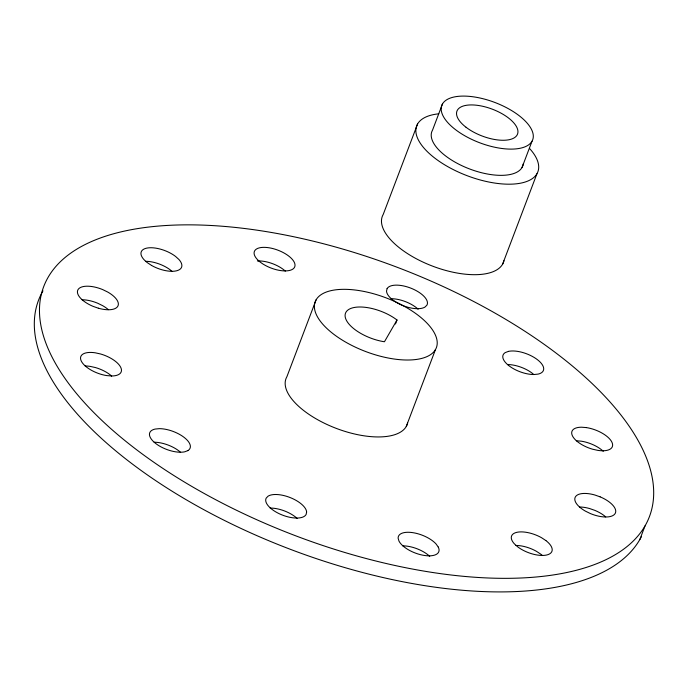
<?xml version="1.0" encoding="UTF-8"?>
<svg xmlns="http://www.w3.org/2000/svg" width="688" height="688" viewBox="0 0 688 688"><rect width="100%" height="100%" fill="white"/><g stroke="black" fill="none" stroke-linecap="round" stroke-linejoin="round"><path stroke-width="1.03" d="M316.11 299.805L286.896 376.723A64.792 28.707 20.8 0 0 336.011 428.289A64.792 28.707 20.8 0 0 407.649 422.974M417.59 123.978L383.207 214.475A64.792 28.707 20.8 0 0 432.331 266.041A64.792 28.707 20.8 0 0 503.96 260.718M442.479 103.948L432.511 130.187A48.59 21.534 20.8 0 0 470.343 169.239A48.59 21.534 20.8 0 0 523.241 163.933M395.497 323.971L397.002 320.006A32.396 14.353 20.8 0 0 345.952 312.24A32.396 14.353 20.8 0 0 384.446 341.764L397.002 320.006M406.264 426.465L435.487 349.538A64.792 28.707 20.8 0 0 358.517 290.482A64.792 28.707 20.8 0 0 333.396 333.99A64.792 28.707 20.8 0 0 435.487 349.538M522.037 167.494L532.005 141.246A48.59 21.534 20.8 0 0 474.273 96.956A48.59 21.534 20.8 0 0 455.439 129.593A48.59 21.534 20.8 0 0 532.005 141.246M502.584 264.209L536.958 173.711M639.849 539.512L645.009 525.933A323.962 143.534 20.8 0 0 260.15 230.643A323.962 143.534 20.8 0 0 134.581 448.206A323.962 143.534 20.8 0 0 645.009 525.933M576.346 440.784L581.24 441.171A21.595 9.572 20.8 0 1 603.273 451.276M172.069 271.511L170.392 269.988A21.595 9.572 20.8 0 0 145.607 261.311M641.345 536.769A323.962 143.534 20.8 0 1 272.156 542.118A323.962 143.534 20.8 0 1 42.991 290.826M529.726 148.66A64.792 28.707 20.8 0 1 511.485 184.152A64.792 28.707 20.8 0 1 427.798 152.1A64.792 28.707 20.8 0 1 438.746 113.821M82.078 299.77A21.595 9.572 20.8 0 1 97.567 303.176L102.546 305.61A21.595 9.572 20.8 0 1 108.334 309.652M154.112 442.229A21.595 9.572 20.8 0 1 180.359 452.111M402.798 545.851A21.595 9.572 20.8 0 1 429.725 556.343M579.459 507.004A21.595 9.572 20.8 0 1 589.633 508.552L594.948 510.41A21.595 9.572 20.8 0 1 605.715 516.886M507.434 364.545A21.595 9.572 20.8 0 1 533.69 374.418M257.398 260.967A21.595 9.572 20.8 0 1 285.339 271.106M270.16 508.071A21.595 9.572 20.8 0 1 297.147 518.425M515.94 545.464A21.595 9.572 20.8 0 1 536.408 551.303L540.716 554.132A21.595 9.572 20.8 0 1 542.187 555.336M391.18 298.712A21.595 9.572 20.8 0 1 418.115 309.204M85.192 365.99A21.595 9.572 20.8 0 1 90.085 366.377L95.365 367.538A21.595 9.572 20.8 0 1 111.447 375.872M306.624 512.001L306.117 514.469A21.595 9.572 20.8 0 1 281.555 514.744A21.595 9.572 20.8 0 1 266.222 498.078L268.088 496.168A21.595 9.572 20.8 0 1 290.775 497.811A21.595 9.572 20.8 0 1 306.624 512.001M387.095 288.625L386.518 291.076A21.595 9.572 20.8 0 0 402.153 305.291A21.595 9.572 20.8 0 0 424.952 307.089L426.887 305.205A21.595 9.572 20.8 0 0 411.82 288.539A21.595 9.572 20.8 0 0 387.095 288.625M187.884 450.614L184.728 451.81A21.595 9.572 20.8 0 1 155.78 443.545A21.595 9.572 20.8 0 1 155.101 429.071L159.263 428.658A21.595 9.572 20.8 0 1 184.049 437.336A21.595 9.572 20.8 0 1 187.884 450.614M508.423 351.387L505.276 352.574A21.595 9.572 20.8 0 0 509.111 365.861A21.595 9.572 20.8 0 0 533.888 374.53L538.05 374.117A21.595 9.572 20.8 0 0 537.371 359.643A21.595 9.572 20.8 0 0 508.423 351.387M111.654 375.983L106.76 375.596A21.595 9.572 20.8 0 1 81.356 361.209A21.595 9.572 20.8 0 1 95.236 352.806L100.517 353.967A21.595 9.572 20.8 0 1 120.649 367.194A21.595 9.572 20.8 0 1 111.654 375.983M586.391 427.592L581.506 427.205A21.595 9.572 20.8 0 0 572.511 436.003A21.595 9.572 20.8 0 0 592.635 449.221L597.915 450.391A21.595 9.572 20.8 0 0 611.804 441.98A21.595 9.572 20.8 0 0 586.391 427.592M98.367 308.215L93.052 306.349A21.595 9.572 20.8 0 1 77.993 289.691A21.595 9.572 20.8 0 1 102.718 289.605L107.706 292.039A21.595 9.572 20.8 0 1 117.786 306.272A21.595 9.572 20.8 0 1 98.367 308.215M600.099 496.839L594.785 494.982A21.595 9.572 20.8 0 0 575.374 496.925A21.595 9.572 20.8 0 0 585.454 511.158L590.433 513.583A21.595 9.572 20.8 0 0 615.167 513.497A21.595 9.572 20.8 0 0 600.099 496.839M151.592 265.465L147.284 262.627A21.595 9.572 20.8 0 1 146.596 248.153A21.595 9.572 20.8 0 1 175.543 256.418L178.897 259.462A21.595 9.572 20.8 0 1 176.223 270.883A21.595 9.572 20.8 0 1 151.592 265.465M545.876 540.562L541.559 537.724A21.595 9.572 20.8 0 0 516.929 532.306A21.595 9.572 20.8 0 0 514.263 543.726L517.608 546.779A21.595 9.572 20.8 0 0 546.556 555.035A21.595 9.572 20.8 0 0 545.876 540.562M438.247 547.046L436.089 544.002A21.595 9.572 20.8 0 0 412.843 532.658A21.595 9.572 20.8 0 0 398.137 538.222L398.963 541.069A21.595 9.572 20.8 0 0 424.367 555.457A21.595 9.572 20.8 0 0 438.247 547.046M466.043 127.263A32.396 14.353 20.8 0 0 517.084 135.029A32.396 14.353 20.8 0 0 478.599 105.505A32.396 14.353 20.8 0 0 466.043 127.263M258.602 260.726A21.595 9.572 20.8 0 0 293.647 268.44A21.595 9.572 20.8 0 0 271.399 248.222A21.595 9.572 20.8 0 0 258.602 260.726"/></g></svg>
